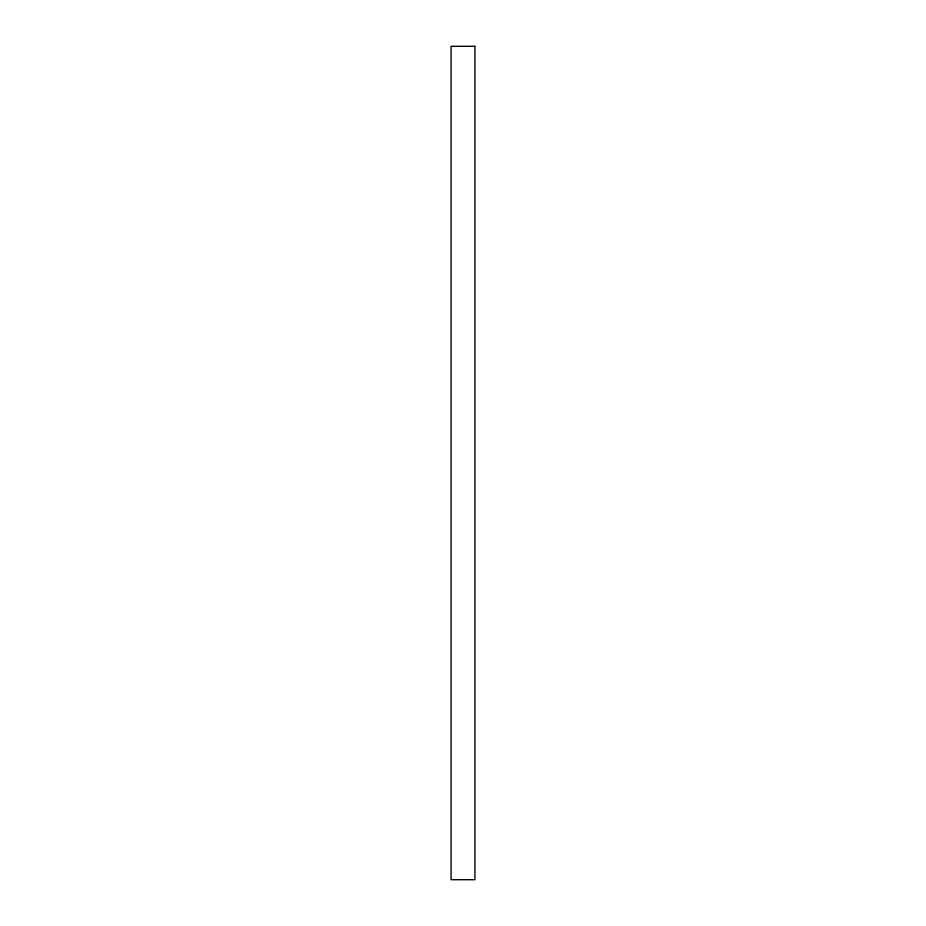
<?xml version="1.0" encoding="UTF-8"?>
<svg xmlns="http://www.w3.org/2000/svg" width="926" height="926" viewBox="0 0 926 926"><rect width="100%" height="100%" fill="white"/><g stroke="black" fill="none" stroke-linecap="round" stroke-linejoin="round"><path stroke-width="1.39" d="M474.911 46.3L451.089 46.3L451.089 879.7L474.911 879.7L474.911 46.3"/></g></svg>
